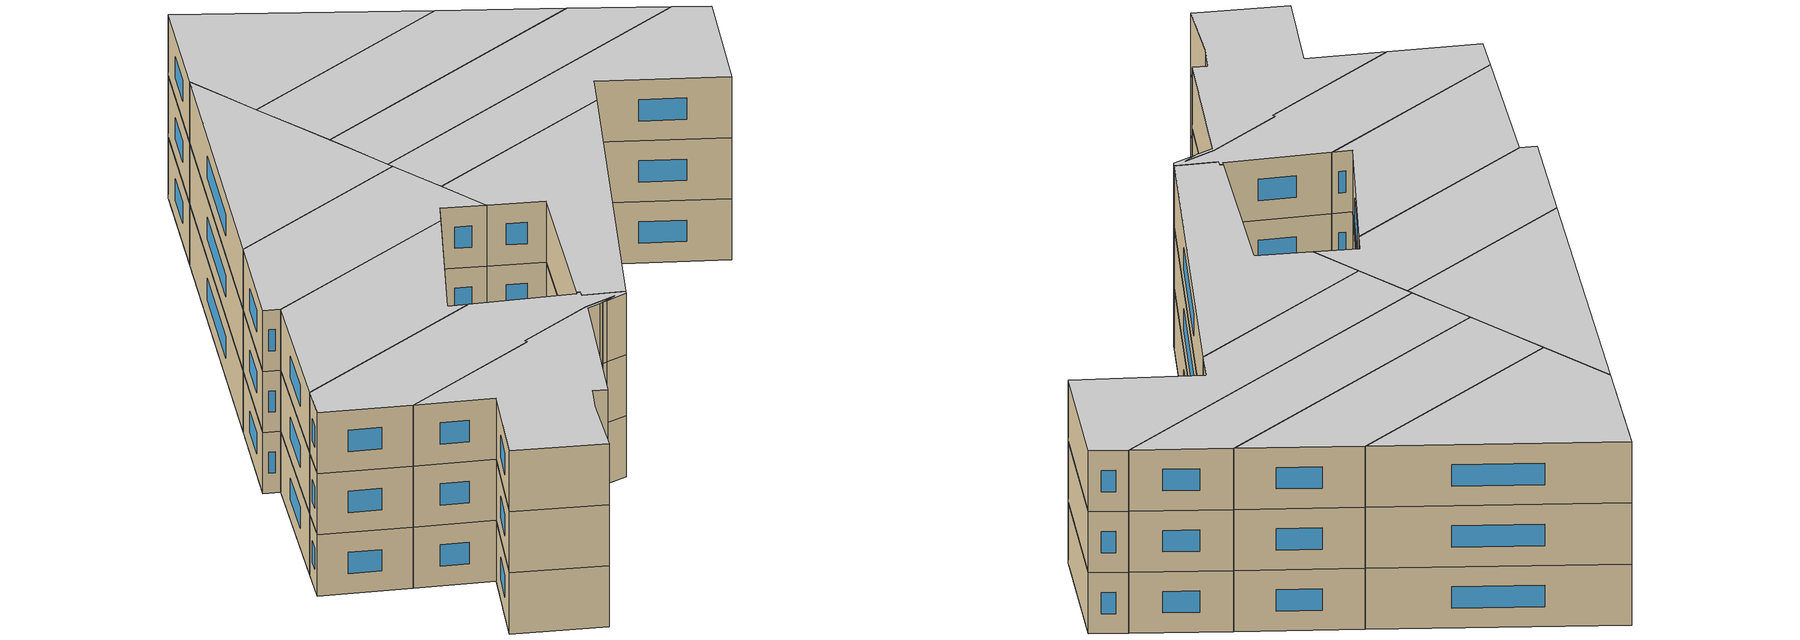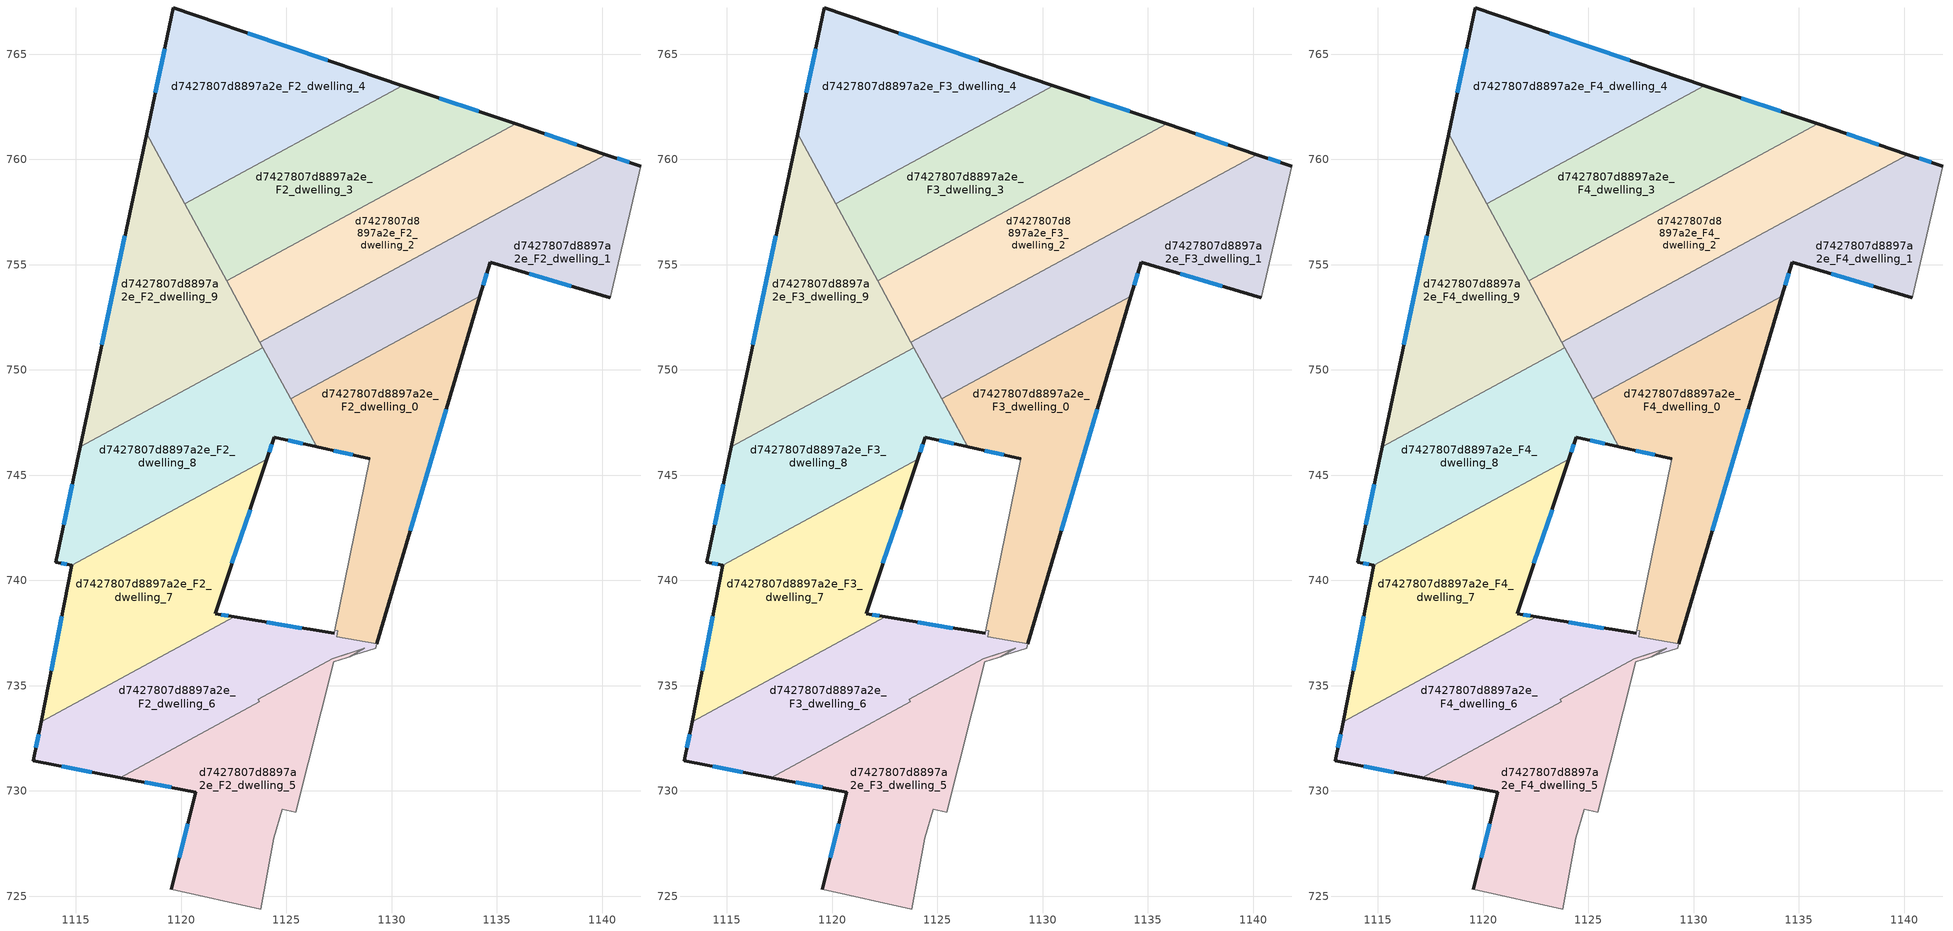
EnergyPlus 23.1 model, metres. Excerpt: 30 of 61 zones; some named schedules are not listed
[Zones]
d7427807d8897a2e_F2_dwelling_0
 floor to d7427807d8897a2e_F1_dwelling_0 (EU_floor_Construction): 1134.19,753.51 1129.3,736.99 1127.39,737.33 1127.44,737.61 1127.29,737.64 1128.96,745.77 1126.44,746.35 1125.2,748.62 z6
 wall outside (EU_wall_Construction): 1126.44,746.35 1128.96,745.77 / 1129.3,736.99 1134.19,753.51 z6:9
 wall adiabatic (EU_wall_Construction): 1128.96,745.77 1127.29,737.64 1127.44,737.61 1127.39,737.33 z6:9
 wall to d7427807d8897a2e_F2_dwelling_1 (EU_wall_Construction): 1134.19,753.51 1125.2,748.62 z6:9
 wall to d7427807d8897a2e_F2_dwelling_6 (EU_wall_Construction): 1127.39,737.33 1129.3,736.99 z6:9
 wall to d7427807d8897a2e_F2_dwelling_8 (EU_wall_Construction): 1125.2,748.62 1126.44,746.35 z6:9
 window (EU_Window_Construction): 1127.26,746.16 1128.14,745.96 / 1130.89,742.36 1132.6,748.14 z6.98:8.02
d7427807d8897a2e_F2_dwelling_1
 floor to d7427807d8897a2e_F1_dwelling_1 (EU_floor_Construction): 1141.82,759.67 1140.38,753.43 1134.67,755.12 1134.19,753.51 1125.2,748.62 1123.74,751.3 1140.17,760.23 z6
 wall outside (EU_wall_Construction): 1141.82,759.67 1140.17,760.23 / 1134.19,753.51 1134.67,755.12 1140.38,753.43 z6:9
 wall to d7427807d8897a2e_F2_dwelling_2 (EU_wall_Construction): 1140.17,760.23 1123.74,751.3 z6:9
 wall adiabatic (EU_wall_Construction): 1140.38,753.43 1141.82,759.67 z6:9
 wall to d7427807d8897a2e_F2_dwelling_9 (EU_wall_Construction): 1123.74,751.3 1123.88,751.06 z6:9
 wall to d7427807d8897a2e_F2_dwelling_8 (EU_wall_Construction): 1123.88,751.06 1125.2,748.62 z6:9
 window (EU_Window_Construction): 1141.28,759.85 1140.71,760.05 / 1136.53,754.57 1138.52,753.98 / 1134.35,754.03 1134.51,754.6 z6.98:8.02
d7427807d8897a2e_F2_dwelling_2
 floor to d7427807d8897a2e_F1_dwelling_2 (EU_floor_Construction): 1140.17,760.23 1123.74,751.3 1122.15,754.23 1135.88,761.68 z6
 wall outside (EU_wall_Construction): 1140.17,760.23 1135.88,761.68 z6:9
 wall to d7427807d8897a2e_F2_dwelling_3 (EU_wall_Construction): 1135.88,761.68 1122.15,754.23 z6:9
 wall to d7427807d8897a2e_F2_dwelling_9 (EU_wall_Construction): 1122.15,754.23 1123.74,751.31 z6:9
 window (EU_Window_Construction): 1138.78,760.7 1137.28,761.21 z6.98:8.02
d7427807d8897a2e_F2_dwelling_3
 floor to d7427807d8897a2e_F1_dwelling_3 (EU_floor_Construction): 1135.88,761.68 1122.15,754.23 1120.16,757.89 1130.5,763.51 z6
 wall outside (EU_wall_Construction): 1135.88,761.68 1130.5,763.51 z6:9
 wall to d7427807d8897a2e_F2_dwelling_4 (EU_wall_Construction): 1130.5,763.51 1120.16,757.89 z6:9
 wall to d7427807d8897a2e_F2_dwelling_9 (EU_wall_Construction): 1120.16,757.89 1122.15,754.23 z6:9
 window (EU_Window_Construction): 1134.13,762.28 1132.25,762.91 z6.98:8.02
d7427807d8897a2e_F2_dwelling_4
 floor to d7427807d8897a2e_F1_dwelling_4 (EU_floor_Construction): 1130.5,763.51 1120.16,757.89 1118.35,761.22 1119.62,767.19 z6
 wall outside (EU_wall_Construction): 1130.5,763.51 1119.62,767.19 1118.35,761.22 z6:9
 wall to d7427807d8897a2e_F2_dwelling_9 (EU_wall_Construction): 1118.35,761.22 1120.16,757.89 z6:9
 window (EU_Window_Construction): 1119.21,765.25 1118.77,763.16 / 1126.96,764.7 1123.16,765.99 z6.98:8.02
d7427807d8897a2e_F2_dwelling_5
 floor to d7427807d8897a2e_F1_dwelling_5 (EU_floor_Construction): 1128.71,736.77 1128,736.39 1127.85,736.34 1127.24,736.14 1125.45,728.98 1124.79,729.13 1124.39,727.75 1123.79,724.39 1119.52,725.32 1120.68,729.94 1117.11,730.64 1123.71,734.23 1123.65,734.37 1127.19,736.29 z6
 wall outside (EU_wall_Construction): 1117.11,730.64 1120.68,729.94 1119.52,725.32 z6:9
 wall to d7427807d8897a2e_F2_dwelling_6 (EU_wall_Construction): 1127.18,736.28 1123.65,734.37 1123.71,734.23 1117.11,730.64 z6:9
 wall adiabatic (EU_wall_Construction): 1119.52,725.32 1123.79,724.39 1124.39,727.75 1124.79,729.13 1125.45,728.98 1127.24,736.14 1127.85,736.34 1128,736.39 1128.71,736.77 1127.19,736.29 z6:9
 window (EU_Window_Construction): 1120.3,728.44 1119.9,726.83 / 1118.27,730.41 1119.52,730.17 z6.98:8.02
d7427807d8897a2e_F2_dwelling_6
 floor to d7427807d8897a2e_F1_dwelling_6 (EU_floor_Construction): 1129.3,736.98 1129.24,736.78 1128.24,736.46 1128,736.39 1128.71,736.77 1127.18,736.28 1123.65,734.37 1123.71,734.23 1117.1,730.64 1112.98,731.44 1113.34,733.29 1122.52,738.27 1127.26,737.48 1127.29,737.64 1127.44,737.61 1127.39,737.33 z6
 wall outside (EU_wall_Construction): 1113.34,733.29 1112.98,731.44 1117.1,730.64 / 1127.26,737.48 1122.52,738.27 z6:9
 wall to d7427807d8897a2e_F2_dwelling_7 (EU_wall_Construction): 1122.52,738.27 1113.34,733.29 z6:9
 wall adiabatic (EU_wall_Construction): 1127.29,737.63 1127.26,737.48 / 1127.39,737.33 1127.44,737.61 1127.29,737.64 / 1128,736.39 1128.24,736.46 1129.24,736.78 1129.3,736.98 / 1128,736.39 1128.71,736.77 / 1127.18,736.28 1128.71,736.77 z6:9
 window (EU_Window_Construction): 1114.32,731.18 1115.76,730.9 / 1113.23,732.69 1113.1,732.04 / 1125.72,737.74 1124.06,738.02 z6.98:8.02
d7427807d8897a2e_F2_dwelling_7
 floor to d7427807d8897a2e_F1_dwelling_7 (EU_floor_Construction): 1124.07,745.75 1121.61,738.42 1122.52,738.27 1113.34,733.29 1114.81,740.72 z6
 wall outside (EU_wall_Construction): 1114.81,740.72 1113.34,733.29 / 1122.52,738.27 1121.61,738.42 1124.07,745.75 z6:9
 wall to d7427807d8897a2e_F2_dwelling_8 (EU_wall_Construction): 1124.07,745.75 1114.81,740.72 z6:9
 window (EU_Window_Construction): 1114.33,738.31 1113.82,735.71 / 1122.41,740.81 1123.27,743.37 / 1122.22,738.32 1121.91,738.37 z6.98:8.02
d7427807d8897a2e_F2_dwelling_8
 floor to d7427807d8897a2e_F1_dwelling_8 (EU_floor_Construction): 1123.88,751.06 1126.44,746.35 1124.42,746.8 1124.07,745.75 1114.81,740.72 1114.04,740.87 1115.2,746.35 z6
 wall outside (EU_wall_Construction): 1124.07,745.75 1124.42,746.8 1126.44,746.35 / 1115.2,746.35 1114.04,740.87 1114.81,740.72 z6:9
 wall to d7427807d8897a2e_F2_dwelling_9 (EU_wall_Construction): 1123.88,751.06 1115.2,746.35 z6:9
 window (EU_Window_Construction): 1124.18,746.09 1124.31,746.46 / 1114.29,740.82 1114.56,740.77 / 1114.82,744.57 1114.42,742.65 / 1125.08,746.65 1125.78,746.49 z6.98:8.02
d7427807d8897a2e_F2_dwelling_9
 floor to d7427807d8897a2e_F1_dwelling_9 (EU_floor_Construction): 1118.35,761.22 1123.88,751.06 1115.2,746.35 z6
 wall outside (EU_wall_Construction): 1118.35,761.22 1115.2,746.35 z6:9
 window (EU_Window_Construction): 1117.33,756.39 1116.23,751.18 z6.98:8.02
d7427807d8897a2e_F3_dwelling_0
 floor to d7427807d8897a2e_F2_dwelling_0 (EU_floor_Construction): 1134.19,753.51 1129.3,736.99 1127.39,737.33 1127.44,737.61 1127.29,737.64 1128.96,745.77 1126.44,746.35 1125.2,748.62 z9
 wall outside (EU_wall_Construction): 1126.44,746.35 1128.96,745.77 / 1129.3,736.99 1134.19,753.51 z9:12
 wall adiabatic (EU_wall_Construction): 1128.96,745.77 1127.29,737.64 1127.44,737.61 1127.39,737.33 z9:12
 wall to d7427807d8897a2e_F3_dwelling_1 (EU_wall_Construction): 1134.19,753.51 1125.2,748.62 z9:12
 wall to d7427807d8897a2e_F3_dwelling_6 (EU_wall_Construction): 1127.39,737.33 1129.3,736.99 z9:12
 wall to d7427807d8897a2e_F3_dwelling_8 (EU_wall_Construction): 1125.2,748.62 1126.44,746.35 z9:12
 window (EU_Window_Construction): 1127.26,746.16 1128.14,745.96 / 1130.89,742.36 1132.6,748.14 z9.98:11.02
d7427807d8897a2e_F3_dwelling_1
 floor to d7427807d8897a2e_F2_dwelling_1 (EU_floor_Construction): 1141.82,759.67 1140.38,753.43 1134.67,755.12 1134.19,753.51 1125.2,748.62 1123.74,751.3 1140.17,760.23 z9
 wall outside (EU_wall_Construction): 1141.82,759.67 1140.17,760.23 / 1134.19,753.51 1134.67,755.12 1140.38,753.43 z9:12
 wall to d7427807d8897a2e_F3_dwelling_2 (EU_wall_Construction): 1140.17,760.23 1123.74,751.3 z9:12
 wall adiabatic (EU_wall_Construction): 1140.38,753.43 1141.82,759.67 z9:12
 wall to d7427807d8897a2e_F3_dwelling_9 (EU_wall_Construction): 1123.74,751.3 1123.88,751.06 z9:12
 wall to d7427807d8897a2e_F3_dwelling_8 (EU_wall_Construction): 1123.88,751.06 1125.2,748.62 z9:12
 window (EU_Window_Construction): 1141.28,759.85 1140.71,760.05 / 1136.53,754.57 1138.52,753.98 / 1134.35,754.03 1134.51,754.6 z9.98:11.02
d7427807d8897a2e_F3_dwelling_2
 floor to d7427807d8897a2e_F2_dwelling_2 (EU_floor_Construction): 1140.17,760.23 1123.74,751.3 1122.15,754.23 1135.88,761.68 z9
 wall outside (EU_wall_Construction): 1140.17,760.23 1135.88,761.68 z9:12
 wall to d7427807d8897a2e_F3_dwelling_3 (EU_wall_Construction): 1135.88,761.68 1122.15,754.23 z9:12
 wall to d7427807d8897a2e_F3_dwelling_9 (EU_wall_Construction): 1122.15,754.23 1123.74,751.31 z9:12
 window (EU_Window_Construction): 1138.78,760.7 1137.28,761.21 z9.98:11.02
d7427807d8897a2e_F3_dwelling_3
 floor to d7427807d8897a2e_F2_dwelling_3 (EU_floor_Construction): 1135.88,761.68 1122.15,754.23 1120.16,757.89 1130.5,763.51 z9
 wall outside (EU_wall_Construction): 1135.88,761.68 1130.5,763.51 z9:12
 wall to d7427807d8897a2e_F3_dwelling_4 (EU_wall_Construction): 1130.5,763.51 1120.16,757.89 z9:12
 wall to d7427807d8897a2e_F3_dwelling_9 (EU_wall_Construction): 1120.16,757.89 1122.15,754.23 z9:12
 window (EU_Window_Construction): 1134.13,762.28 1132.25,762.91 z9.98:11.02
d7427807d8897a2e_F3_dwelling_4
 floor to d7427807d8897a2e_F2_dwelling_4 (EU_floor_Construction): 1130.5,763.51 1120.16,757.89 1118.35,761.22 1119.62,767.19 z9
 wall outside (EU_wall_Construction): 1130.5,763.51 1119.62,767.19 1118.35,761.22 z9:12
 wall to d7427807d8897a2e_F3_dwelling_9 (EU_wall_Construction): 1118.35,761.22 1120.16,757.89 z9:12
 window (EU_Window_Construction): 1119.21,765.25 1118.77,763.16 / 1126.96,764.7 1123.16,765.99 z9.98:11.02
d7427807d8897a2e_F3_dwelling_5
 floor to d7427807d8897a2e_F2_dwelling_5 (EU_floor_Construction): 1128.71,736.77 1128,736.39 1127.85,736.34 1127.24,736.14 1125.45,728.98 1124.79,729.13 1124.39,727.75 1123.79,724.39 1119.52,725.32 1120.68,729.94 1117.11,730.64 1123.71,734.23 1123.65,734.37 1127.19,736.29 z9
 wall outside (EU_wall_Construction): 1117.11,730.64 1120.68,729.94 1119.52,725.32 z9:12
 wall to d7427807d8897a2e_F3_dwelling_6 (EU_wall_Construction): 1127.18,736.28 1123.65,734.37 1123.71,734.23 1117.11,730.64 z9:12
 wall adiabatic (EU_wall_Construction): 1119.52,725.32 1123.79,724.39 1124.39,727.75 1124.79,729.13 1125.45,728.98 1127.24,736.14 1127.85,736.34 1128,736.39 1128.71,736.77 1127.19,736.29 z9:12
 window (EU_Window_Construction): 1120.3,728.44 1119.9,726.83 / 1118.27,730.41 1119.52,730.17 z9.98:11.02
d7427807d8897a2e_F3_dwelling_6
 floor to d7427807d8897a2e_F2_dwelling_6 (EU_floor_Construction): 1129.3,736.98 1129.24,736.78 1128.24,736.46 1128,736.39 1128.71,736.77 1127.18,736.28 1123.65,734.37 1123.71,734.23 1117.1,730.64 1112.98,731.44 1113.34,733.29 1122.52,738.27 1127.26,737.48 1127.29,737.64 1127.44,737.61 1127.39,737.33 z9
 wall outside (EU_wall_Construction): 1113.34,733.29 1112.98,731.44 1117.1,730.64 / 1127.26,737.48 1122.52,738.27 z9:12
 wall to d7427807d8897a2e_F3_dwelling_7 (EU_wall_Construction): 1122.52,738.27 1113.34,733.29 z9:12
 wall adiabatic (EU_wall_Construction): 1127.29,737.63 1127.26,737.48 / 1127.39,737.33 1127.44,737.61 1127.29,737.64 / 1128,736.39 1128.24,736.46 1129.24,736.78 1129.3,736.98 / 1128,736.39 1128.71,736.77 / 1127.18,736.28 1128.71,736.77 z9:12
 window (EU_Window_Construction): 1114.32,731.18 1115.76,730.9 / 1113.23,732.69 1113.1,732.04 / 1125.72,737.74 1124.06,738.02 z9.98:11.02
d7427807d8897a2e_F3_dwelling_7
 floor to d7427807d8897a2e_F2_dwelling_7 (EU_floor_Construction): 1124.07,745.75 1121.61,738.42 1122.52,738.27 1113.34,733.29 1114.81,740.72 z9
 wall outside (EU_wall_Construction): 1114.81,740.72 1113.34,733.29 / 1122.52,738.27 1121.61,738.42 1124.07,745.75 z9:12
 wall to d7427807d8897a2e_F3_dwelling_8 (EU_wall_Construction): 1124.07,745.75 1114.81,740.72 z9:12
 window (EU_Window_Construction): 1114.33,738.31 1113.82,735.71 / 1122.41,740.81 1123.27,743.37 / 1122.22,738.32 1121.91,738.37 z9.98:11.02
d7427807d8897a2e_F3_dwelling_8
 floor to d7427807d8897a2e_F2_dwelling_8 (EU_floor_Construction): 1123.88,751.06 1126.44,746.35 1124.42,746.8 1124.07,745.75 1114.81,740.72 1114.04,740.87 1115.2,746.35 z9
 wall outside (EU_wall_Construction): 1124.07,745.75 1124.42,746.8 1126.44,746.35 / 1115.2,746.35 1114.04,740.87 1114.81,740.72 z9:12
 wall to d7427807d8897a2e_F3_dwelling_9 (EU_wall_Construction): 1123.88,751.06 1115.2,746.35 z9:12
 window (EU_Window_Construction): 1124.18,746.09 1124.31,746.46 / 1114.29,740.82 1114.56,740.77 / 1114.82,744.57 1114.42,742.65 / 1125.08,746.65 1125.78,746.49 z9.98:11.02
d7427807d8897a2e_F3_dwelling_9
 floor to d7427807d8897a2e_F2_dwelling_9 (EU_floor_Construction): 1118.35,761.22 1123.88,751.06 1115.2,746.35 z9
 wall outside (EU_wall_Construction): 1118.35,761.22 1115.2,746.35 z9:12
 window (EU_Window_Construction): 1117.33,756.39 1116.23,751.18 z9.98:11.02
d7427807d8897a2e_F4_dwelling_0
 floor to d7427807d8897a2e_F3_dwelling_0 (EU_floor_Construction): 1134.19,753.51 1129.3,736.99 1127.39,737.33 1127.44,737.61 1127.29,737.64 1128.96,745.77 1126.44,746.35 1125.2,748.62 z12
 wall outside (EU_wall_Construction): 1126.44,746.35 1128.96,745.77 / 1129.3,736.99 1134.19,753.51 z12:15
 wall adiabatic (EU_wall_Construction): 1128.96,745.77 1127.29,737.64 1127.44,737.61 1127.39,737.33 z12:15
 wall to d7427807d8897a2e_F4_dwelling_1 (EU_wall_Construction): 1134.19,753.51 1125.2,748.62 z12:15
 wall to d7427807d8897a2e_F4_dwelling_6 (EU_wall_Construction): 1127.39,737.33 1129.3,736.99 z12:15
 wall to d7427807d8897a2e_F4_dwelling_8 (EU_wall_Construction): 1125.2,748.62 1126.44,746.35 z12:15
 window (EU_Window_Construction): 1127.26,746.16 1128.14,745.96 / 1130.89,742.36 1132.6,748.14 z12.98:14.02
 ceiling to d7427807d8897a2e_F5_dwelling_0 (EU_floor_Construction): 1129.3,736.99 1134.19,753.51 1125.2,748.62 1126.44,746.35 1128.96,745.77 1127.29,737.64 1127.44,737.61 1127.39,737.33 z15
d7427807d8897a2e_F4_dwelling_1
 floor to d7427807d8897a2e_F3_dwelling_1 (EU_floor_Construction): 1141.82,759.67 1140.38,753.43 1134.67,755.12 1134.19,753.51 1125.2,748.62 1123.74,751.3 1140.17,760.23 z12
 wall outside (EU_wall_Construction): 1141.82,759.67 1140.17,760.23 / 1134.19,753.51 1134.67,755.12 1140.38,753.43 z12:15
 wall to d7427807d8897a2e_F4_dwelling_2 (EU_wall_Construction): 1140.17,760.23 1123.74,751.3 z12:15
 wall adiabatic (EU_wall_Construction): 1140.38,753.43 1141.82,759.67 z12:15
 wall to d7427807d8897a2e_F4_dwelling_9 (EU_wall_Construction): 1123.74,751.3 1123.88,751.06 z12:15
 wall to d7427807d8897a2e_F4_dwelling_8 (EU_wall_Construction): 1123.88,751.06 1125.2,748.62 z12:15
 window (EU_Window_Construction): 1141.28,759.85 1140.71,760.05 / 1136.53,754.57 1138.52,753.98 / 1134.35,754.03 1134.51,754.6 z12.98:14.02
 ceiling to d7427807d8897a2e_F5_dwelling_1 (EU_floor_Construction): 1140.38,753.43 1141.82,759.67 1140.17,760.23 1123.74,751.3 1125.2,748.62 1134.19,753.51 1134.67,755.12 z15
d7427807d8897a2e_F4_dwelling_2
 floor to d7427807d8897a2e_F3_dwelling_2 (EU_floor_Construction): 1140.17,760.23 1123.74,751.3 1122.15,754.23 1135.88,761.68 z12
 wall outside (EU_wall_Construction): 1140.17,760.23 1135.88,761.68 z12:15
 wall to d7427807d8897a2e_F4_dwelling_3 (EU_wall_Construction): 1135.88,761.68 1122.15,754.23 z12:15
 wall to d7427807d8897a2e_F4_dwelling_9 (EU_wall_Construction): 1122.15,754.23 1123.74,751.31 z12:15
 window (EU_Window_Construction): 1138.78,760.7 1137.28,761.21 z12.98:14.02
 ceiling to d7427807d8897a2e_F5_dwelling_2 (EU_floor_Construction): 1140.17,760.23 1135.88,761.68 1122.15,754.23 1123.74,751.3 z15
d7427807d8897a2e_F4_dwelling_3
 floor to d7427807d8897a2e_F3_dwelling_3 (EU_floor_Construction): 1135.88,761.68 1122.15,754.23 1120.16,757.89 1130.5,763.51 z12
 wall outside (EU_wall_Construction): 1135.88,761.68 1130.5,763.51 z12:15
 wall to d7427807d8897a2e_F4_dwelling_4 (EU_wall_Construction): 1130.5,763.51 1120.16,757.89 z12:15
 wall to d7427807d8897a2e_F4_dwelling_9 (EU_wall_Construction): 1120.16,757.89 1122.15,754.23 z12:15
 window (EU_Window_Construction): 1134.13,762.28 1132.25,762.91 z12.98:14.02
 ceiling to d7427807d8897a2e_F5_dwelling_3 (EU_floor_Construction): 1135.88,761.68 1130.5,763.51 1120.16,757.89 1122.15,754.23 z15
d7427807d8897a2e_F4_dwelling_4
 floor to d7427807d8897a2e_F3_dwelling_4 (EU_floor_Construction): 1130.5,763.51 1120.16,757.89 1118.35,761.22 1119.62,767.19 z12
 wall outside (EU_wall_Construction): 1130.5,763.51 1119.62,767.19 1118.35,761.22 z12:15
 wall to d7427807d8897a2e_F4_dwelling_9 (EU_wall_Construction): 1118.35,761.22 1120.16,757.89 z12:15
 window (EU_Window_Construction): 1119.21,765.25 1118.77,763.16 / 1126.96,764.7 1123.16,765.99 z12.98:14.02
 ceiling to d7427807d8897a2e_F5_dwelling_4 (EU_floor_Construction): 1130.5,763.51 1119.62,767.19 1118.35,761.22 1120.16,757.89 z15
d7427807d8897a2e_F4_dwelling_5
 floor to d7427807d8897a2e_F3_dwelling_5 (EU_floor_Construction): 1128.71,736.77 1128,736.39 1127.85,736.34 1127.24,736.14 1125.45,728.98 1124.79,729.13 1124.39,727.75 1123.79,724.39 1119.52,725.32 1120.68,729.94 1117.11,730.64 1123.71,734.23 1123.65,734.37 1127.19,736.29 z12
 wall outside (EU_wall_Construction): 1117.11,730.64 1120.68,729.94 1119.52,725.32 z12:15
 wall to d7427807d8897a2e_F4_dwelling_6 (EU_wall_Construction): 1127.18,736.28 1123.65,734.37 1123.71,734.23 1117.11,730.64 z12:15
 wall adiabatic (EU_wall_Construction): 1119.52,725.32 1123.79,724.39 1124.39,727.75 1124.79,729.13 1125.45,728.98 1127.24,736.14 1127.85,736.34 1128,736.39 1128.71,736.77 1127.19,736.29 z12:15
 window (EU_Window_Construction): 1120.3,728.44 1119.9,726.83 / 1118.27,730.41 1119.52,730.17 z12.98:14.02
 ceiling to d7427807d8897a2e_F5_dwelling_5 (EU_floor_Construction): 1123.79,724.39 1124.39,727.75 1124.79,729.13 1125.45,728.98 1127.24,736.14 1127.85,736.34 1128,736.39 1128.71,736.77 1127.19,736.29 1123.65,734.37 1123.71,734.23 1117.11,730.64 1120.68,729.94 1119.52,725.32 z15
d7427807d8897a2e_F4_dwelling_6
 floor to d7427807d8897a2e_F3_dwelling_6 (EU_floor_Construction): 1129.3,736.98 1129.24,736.78 1128.24,736.46 1128,736.39 1128.71,736.77 1127.18,736.28 1123.65,734.37 1123.71,734.23 1117.1,730.64 1112.98,731.44 1113.34,733.29 1122.52,738.27 1127.26,737.48 1127.29,737.64 1127.44,737.61 1127.39,737.33 z12
 wall outside (EU_wall_Construction): 1113.34,733.29 1112.98,731.44 1117.1,730.64 / 1127.26,737.48 1122.52,738.27 z12:15
 wall to d7427807d8897a2e_F4_dwelling_7 (EU_wall_Construction): 1122.52,738.27 1113.34,733.29 z12:15
 wall adiabatic (EU_wall_Construction): 1127.29,737.63 1127.26,737.48 / 1127.39,737.33 1127.44,737.61 1127.29,737.64 / 1128,736.39 1128.24,736.46 1129.24,736.78 1129.3,736.98 / 1128,736.39 1128.71,736.77 / 1127.18,736.28 1128.71,736.77 z12:15
 window (EU_Window_Construction): 1114.32,731.18 1115.76,730.9 / 1113.23,732.69 1113.1,732.04 / 1125.72,737.74 1124.06,738.02 z12.98:14.02
 ceiling to d7427807d8897a2e_F5_dwelling_6 (EU_floor_Construction): 1128,736.39 1128.24,736.46 1129.24,736.78 1129.3,736.99 1127.39,737.33 1127.44,737.61 1127.29,737.63 1127.26,737.48 1122.52,738.27 1113.34,733.29 1112.98,731.44 1117.11,730.64 1123.71,734.23 1123.65,734.37 1127.18,736.28 1128.71,736.77 z15
d7427807d8897a2e_F4_dwelling_7
 floor to d7427807d8897a2e_F3_dwelling_7 (EU_floor_Construction): 1124.07,745.75 1121.61,738.42 1122.52,738.27 1113.34,733.29 1114.81,740.72 z12
 wall outside (EU_wall_Construction): 1114.81,740.72 1113.34,733.29 / 1122.52,738.27 1121.61,738.42 1124.07,745.75 z12:15
 wall to d7427807d8897a2e_F4_dwelling_8 (EU_wall_Construction): 1124.07,745.75 1114.81,740.72 z12:15
 window (EU_Window_Construction): 1114.33,738.31 1113.82,735.71 / 1122.41,740.81 1123.27,743.37 / 1122.22,738.32 1121.91,738.37 z12.98:14.02
 ceiling to d7427807d8897a2e_F5_dwelling_7 (EU_floor_Construction): 1122.52,738.27 1121.61,738.42 1124.07,745.75 1114.81,740.72 1113.34,733.29 z15
d7427807d8897a2e_F4_dwelling_8
 floor to d7427807d8897a2e_F3_dwelling_8 (EU_floor_Construction): 1123.88,751.06 1126.44,746.35 1124.42,746.8 1124.07,745.75 1114.81,740.72 1114.04,740.87 1115.2,746.35 z12
 wall outside (EU_wall_Construction): 1124.07,745.75 1124.42,746.8 1126.44,746.35 / 1115.2,746.35 1114.04,740.87 1114.81,740.72 z12:15
 wall to d7427807d8897a2e_F4_dwelling_9 (EU_wall_Construction): 1123.88,751.06 1115.2,746.35 z12:15
 window (EU_Window_Construction): 1124.18,746.09 1124.31,746.46 / 1114.29,740.82 1114.56,740.77 / 1114.82,744.57 1114.42,742.65 / 1125.08,746.65 1125.78,746.49 z12.98:14.02
 ceiling to d7427807d8897a2e_F5_dwelling_8 (EU_floor_Construction): 1124.07,745.75 1124.42,746.8 1126.44,746.35 1123.88,751.06 1115.2,746.35 1114.04,740.87 1114.81,740.72 z15
d7427807d8897a2e_F4_dwelling_9
 floor to d7427807d8897a2e_F3_dwelling_9 (EU_floor_Construction): 1118.35,761.22 1123.88,751.06 1115.2,746.35 z12
 wall outside (EU_wall_Construction): 1118.35,761.22 1115.2,746.35 z12:15
 window (EU_Window_Construction): 1117.33,756.39 1116.23,751.18 z12.98:14.02
 ceiling to d7427807d8897a2e_F5_dwelling_9 (EU_floor_Construction): 1123.88,751.06 1118.35,761.22 1115.2,746.35 z15
[Building]
EU S2 Campaign: North Axis=0; Terrain=City; Solar Distribution=FullExterior
[Site:Location]
Bologna: Latitude=44.5; Longitude=11.25; Time Zone=1; Elevation=37
[SizingPeriod:WeatherFileDays]
AnnualSizingPeriod: Begin Month=1; Begin Day of Month=1; End Month=12; End Day of Month=31; Day of Week for Start Day=Monday; Use Weather File Daylight Saving Period=No; Use Weather File Rain and Snow Indicators=No
[MATERIAL]
EU_InternalMass_Material: Roughness=MediumRough; Thickness=0.1; Conductivity=1; Density=1800; Specific Heat=900; Thermal Absorptance=0.9; Solar Absorptance=0.7; Visible Absorptance=0.7
[MATERIAL:NOMASS] Roughness=MediumRough; Thermal Absorptance=0.9; Solar Absorptance=0.7; Visible Absorptance=0.7
Name | Thermal Resistance
EU_wall_NoMass | 0.905828
EU_floor_NoMass | 0.67114
[WINDOWMATERIAL:SIMPLEGLAZINGSYSTEM]
EU_Window_SimpleGlazing: UFactor=4.52486; Solar Heat Gain Coefficient=0.85; Visible Transmittance=0.85
[CONSTRUCTION]
EU_wall_Construction: EU_wall_NoMass
EU_floor_Construction: EU_floor_NoMass
EU_Window_Construction: EU_Window_SimpleGlazing
EU_InternalMass_Construction: EU_InternalMass_Material
[ZONE] Type=1; Multiplier=1; Ceiling Height=autocalculate; Floor Area=autocalculate; Part of Total Floor Area=Yes
Name | Volume
d7427807d8897a2e_F2_dwelling_0; d7427807d8897a2e_F3_dwelling_0; d7427807d8897a2e_F4_dwelling_0 | 173.421
d7427807d8897a2e_F2_dwelling_1; d7427807d8897a2e_F3_dwelling_1; d7427807d8897a2e_F4_dwelling_1 | 197.096
d7427807d8897a2e_F2_dwelling_2; d7427807d8897a2e_F3_dwelling_2; d7427807d8897a2e_F4_dwelling_2 | 171.275
d7427807d8897a2e_F2_dwelling_3; d7427807d8897a2e_F3_dwelling_3; d7427807d8897a2e_F4_dwelling_3 | 171.231
d7427807d8897a2e_F2_dwelling_4; d7427807d8897a2e_F3_dwelling_4; d7427807d8897a2e_F4_dwelling_4 | 171.278
d7427807d8897a2e_F2_dwelling_5; d7427807d8897a2e_F3_dwelling_5; d7427807d8897a2e_F4_dwelling_5 | 157.001
d7427807d8897a2e_F2_dwelling_6; d7427807d8897a2e_F3_dwelling_6; d7427807d8897a2e_F4_dwelling_6 | 159.386
d7427807d8897a2e_F2_dwelling_7; d7427807d8897a2e_F3_dwelling_7; d7427807d8897a2e_F4_dwelling_7 | 172.941
d7427807d8897a2e_F2_dwelling_8; d7427807d8897a2e_F3_dwelling_8; d7427807d8897a2e_F4_dwelling_8 | 167.741
d7427807d8897a2e_F2_dwelling_9; d7427807d8897a2e_F3_dwelling_9; d7427807d8897a2e_F4_dwelling_9 | 171.27
[INTERNALMASS] Construction=EU_InternalMass_Construction
Name | Zone or ZoneList | Surface Area
d7427807d8897a2e_F2_dwelling_0_EU_InternalMass | d7427807d8897a2e_F2_dwelling_0 | 57.8123
d7427807d8897a2e_F2_dwelling_1_EU_InternalMass | d7427807d8897a2e_F2_dwelling_1 | 65.6991
d7427807d8897a2e_F2_dwelling_2_EU_InternalMass | d7427807d8897a2e_F2_dwelling_2 | 57.0917
d7427807d8897a2e_F2_dwelling_3_EU_InternalMass | d7427807d8897a2e_F2_dwelling_3 | 57.0769
d7427807d8897a2e_F2_dwelling_4_EU_InternalMass | d7427807d8897a2e_F2_dwelling_4 | 57.0927
d7427807d8897a2e_F2_dwelling_5_EU_InternalMass | d7427807d8897a2e_F2_dwelling_5 | 52.3339
d7427807d8897a2e_F2_dwelling_6_EU_InternalMass | d7427807d8897a2e_F2_dwelling_6 | 53.1274
d7427807d8897a2e_F2_dwelling_7_EU_InternalMass | d7427807d8897a2e_F2_dwelling_7 | 57.6473
d7427807d8897a2e_F2_dwelling_8_EU_InternalMass | d7427807d8897a2e_F2_dwelling_8 | 55.9151
d7427807d8897a2e_F2_dwelling_9_EU_InternalMass | d7427807d8897a2e_F2_dwelling_9 | 57.0903
d7427807d8897a2e_F3_dwelling_0_EU_InternalMass | d7427807d8897a2e_F3_dwelling_0 | 57.8123
d7427807d8897a2e_F3_dwelling_1_EU_InternalMass | d7427807d8897a2e_F3_dwelling_1 | 65.6991
d7427807d8897a2e_F3_dwelling_2_EU_InternalMass | d7427807d8897a2e_F3_dwelling_2 | 57.0917
d7427807d8897a2e_F3_dwelling_3_EU_InternalMass | d7427807d8897a2e_F3_dwelling_3 | 57.0769
d7427807d8897a2e_F3_dwelling_4_EU_InternalMass | d7427807d8897a2e_F3_dwelling_4 | 57.0927
d7427807d8897a2e_F3_dwelling_5_EU_InternalMass | d7427807d8897a2e_F3_dwelling_5 | 52.3339
d7427807d8897a2e_F3_dwelling_6_EU_InternalMass | d7427807d8897a2e_F3_dwelling_6 | 53.1274
d7427807d8897a2e_F3_dwelling_7_EU_InternalMass | d7427807d8897a2e_F3_dwelling_7 | 57.6473
d7427807d8897a2e_F3_dwelling_8_EU_InternalMass | d7427807d8897a2e_F3_dwelling_8 | 55.9151
d7427807d8897a2e_F3_dwelling_9_EU_InternalMass | d7427807d8897a2e_F3_dwelling_9 | 57.0903
d7427807d8897a2e_F4_dwelling_0_EU_InternalMass | d7427807d8897a2e_F4_dwelling_0 | 57.8123
d7427807d8897a2e_F4_dwelling_1_EU_InternalMass | d7427807d8897a2e_F4_dwelling_1 | 65.6991
d7427807d8897a2e_F4_dwelling_2_EU_InternalMass | d7427807d8897a2e_F4_dwelling_2 | 57.0917
d7427807d8897a2e_F4_dwelling_3_EU_InternalMass | d7427807d8897a2e_F4_dwelling_3 | 57.0769
d7427807d8897a2e_F4_dwelling_4_EU_InternalMass | d7427807d8897a2e_F4_dwelling_4 | 57.0927
d7427807d8897a2e_F4_dwelling_5_EU_InternalMass | d7427807d8897a2e_F4_dwelling_5 | 52.3339
d7427807d8897a2e_F4_dwelling_6_EU_InternalMass | d7427807d8897a2e_F4_dwelling_6 | 53.1274
d7427807d8897a2e_F4_dwelling_7_EU_InternalMass | d7427807d8897a2e_F4_dwelling_7 | 57.6473
d7427807d8897a2e_F4_dwelling_8_EU_InternalMass | d7427807d8897a2e_F4_dwelling_8 | 55.9151
d7427807d8897a2e_F4_dwelling_9_EU_InternalMass | d7427807d8897a2e_F4_dwelling_9 | 57.0903
[OTHEREQUIPMENT] Fuel Type=Electricity; Design Level Calculation Method=Watts/Area; Power per Zone Floor Area=1; Fraction Latent=0; Fraction Radiant=0; Fraction Lost=0; Carbon Dioxide Generation Rate=0; EndUse Subcategory=EU_Step8_InternalGains
Name | Zone or ZoneList or Space or SpaceList | Schedule
EU_Step8_InternalGain_d7427807d8897a2e_F2_dwelling_0_f000 | d7427807d8897a2e_F2_dwelling_0 | EU_Step8_GainSchedule_d7427807d8897a2e_F2_dwelling_0_f000
EU_Step8_InternalGain_d7427807d8897a2e_F2_dwelling_1_f000 | d7427807d8897a2e_F2_dwelling_1 | EU_Step8_GainSchedule_d7427807d8897a2e_F2_dwelling_1_f000
EU_Step8_InternalGain_d7427807d8897a2e_F2_dwelling_2_f000 | d7427807d8897a2e_F2_dwelling_2 | EU_Step8_GainSchedule_d7427807d8897a2e_F2_dwelling_2_f000
EU_Step8_InternalGain_d7427807d8897a2e_F2_dwelling_3_f000 | d7427807d8897a2e_F2_dwelling_3 | EU_Step8_GainSchedule_d7427807d8897a2e_F2_dwelling_3_f000
EU_Step8_InternalGain_d7427807d8897a2e_F2_dwelling_4_f000 | d7427807d8897a2e_F2_dwelling_4 | EU_Step8_GainSchedule_d7427807d8897a2e_F2_dwelling_4_f000
EU_Step8_InternalGain_d7427807d8897a2e_F2_dwelling_5_f000 | d7427807d8897a2e_F2_dwelling_5 | EU_Step8_GainSchedule_d7427807d8897a2e_F2_dwelling_5_f000
EU_Step8_InternalGain_d7427807d8897a2e_F2_dwelling_6_f000 | d7427807d8897a2e_F2_dwelling_6 | EU_Step8_GainSchedule_d7427807d8897a2e_F2_dwelling_6_f000
EU_Step8_InternalGain_d7427807d8897a2e_F2_dwelling_7_f000 | d7427807d8897a2e_F2_dwelling_7 | EU_Step8_GainSchedule_d7427807d8897a2e_F2_dwelling_7_f000
EU_Step8_InternalGain_d7427807d8897a2e_F2_dwelling_8_f000 | d7427807d8897a2e_F2_dwelling_8 | EU_Step8_GainSchedule_d7427807d8897a2e_F2_dwelling_8_f000
EU_Step8_InternalGain_d7427807d8897a2e_F2_dwelling_9_f000 | d7427807d8897a2e_F2_dwelling_9 | EU_Step8_GainSchedule_d7427807d8897a2e_F2_dwelling_9_f000
EU_Step8_InternalGain_d7427807d8897a2e_F3_dwelling_0_f000 | d7427807d8897a2e_F3_dwelling_0 | EU_Step8_GainSchedule_d7427807d8897a2e_F3_dwelling_0_f000
EU_Step8_InternalGain_d7427807d8897a2e_F3_dwelling_1_f000 | d7427807d8897a2e_F3_dwelling_1 | EU_Step8_GainSchedule_d7427807d8897a2e_F3_dwelling_1_f000
EU_Step8_InternalGain_d7427807d8897a2e_F3_dwelling_2_f000 | d7427807d8897a2e_F3_dwelling_2 | EU_Step8_GainSchedule_d7427807d8897a2e_F3_dwelling_2_f000
EU_Step8_InternalGain_d7427807d8897a2e_F3_dwelling_3_f000 | d7427807d8897a2e_F3_dwelling_3 | EU_Step8_GainSchedule_d7427807d8897a2e_F3_dwelling_3_f000
EU_Step8_InternalGain_d7427807d8897a2e_F3_dwelling_4_f000 | d7427807d8897a2e_F3_dwelling_4 | EU_Step8_GainSchedule_d7427807d8897a2e_F3_dwelling_4_f000
EU_Step8_InternalGain_d7427807d8897a2e_F3_dwelling_5_f000 | d7427807d8897a2e_F3_dwelling_5 | EU_Step8_GainSchedule_d7427807d8897a2e_F3_dwelling_5_f000
EU_Step8_InternalGain_d7427807d8897a2e_F3_dwelling_6_f000 | d7427807d8897a2e_F3_dwelling_6 | EU_Step8_GainSchedule_d7427807d8897a2e_F3_dwelling_6_f000
EU_Step8_InternalGain_d7427807d8897a2e_F3_dwelling_7_f000 | d7427807d8897a2e_F3_dwelling_7 | EU_Step8_GainSchedule_d7427807d8897a2e_F3_dwelling_7_f000
EU_Step8_InternalGain_d7427807d8897a2e_F3_dwelling_8_f000 | d7427807d8897a2e_F3_dwelling_8 | EU_Step8_GainSchedule_d7427807d8897a2e_F3_dwelling_8_f000
EU_Step8_InternalGain_d7427807d8897a2e_F3_dwelling_9_f000 | d7427807d8897a2e_F3_dwelling_9 | EU_Step8_GainSchedule_d7427807d8897a2e_F3_dwelling_9_f000
EU_Step8_InternalGain_d7427807d8897a2e_F4_dwelling_0_f000 | d7427807d8897a2e_F4_dwelling_0 | EU_Step8_GainSchedule_d7427807d8897a2e_F4_dwelling_0_f000
EU_Step8_InternalGain_d7427807d8897a2e_F4_dwelling_1_f000 | d7427807d8897a2e_F4_dwelling_1 | EU_Step8_GainSchedule_d7427807d8897a2e_F4_dwelling_1_f000
EU_Step8_InternalGain_d7427807d8897a2e_F4_dwelling_2_f000 | d7427807d8897a2e_F4_dwelling_2 | EU_Step8_GainSchedule_d7427807d8897a2e_F4_dwelling_2_f000
EU_Step8_InternalGain_d7427807d8897a2e_F4_dwelling_3_f000 | d7427807d8897a2e_F4_dwelling_3 | EU_Step8_GainSchedule_d7427807d8897a2e_F4_dwelling_3_f000
EU_Step8_InternalGain_d7427807d8897a2e_F4_dwelling_4_f000 | d7427807d8897a2e_F4_dwelling_4 | EU_Step8_GainSchedule_d7427807d8897a2e_F4_dwelling_4_f000
EU_Step8_InternalGain_d7427807d8897a2e_F4_dwelling_5_f000 | d7427807d8897a2e_F4_dwelling_5 | EU_Step8_GainSchedule_d7427807d8897a2e_F4_dwelling_5_f000
EU_Step8_InternalGain_d7427807d8897a2e_F4_dwelling_6_f000 | d7427807d8897a2e_F4_dwelling_6 | EU_Step8_GainSchedule_d7427807d8897a2e_F4_dwelling_6_f000
EU_Step8_InternalGain_d7427807d8897a2e_F4_dwelling_7_f000 | d7427807d8897a2e_F4_dwelling_7 | EU_Step8_GainSchedule_d7427807d8897a2e_F4_dwelling_7_f000
EU_Step8_InternalGain_d7427807d8897a2e_F4_dwelling_8_f000 | d7427807d8897a2e_F4_dwelling_8 | EU_Step8_GainSchedule_d7427807d8897a2e_F4_dwelling_8_f000
EU_Step8_InternalGain_d7427807d8897a2e_F4_dwelling_9_f000 | d7427807d8897a2e_F4_dwelling_9 | EU_Step8_GainSchedule_d7427807d8897a2e_F4_dwelling_9_f000
[ZONEVENTILATION:DESIGNFLOWRATE] Schedule=EU_AlwaysOn; Design Flow Rate Calculation Method=AirChanges/Hour; Air Changes per Hour=0.73129; Ventilation Type=Natural; Fan Pressure Rise=0; Fan Total Efficiency=1; Constant Term Coefficient=1; Temperature Term Coefficient=0; Velocity Term Coefficient=0; Velocity Squared Term Coefficient=0; Minimum Indoor Temperature=-100; Maximum Indoor Temperature=100; Delta Temperature=-100; Minimum Outdoor Temperature=-100; Maximum Outdoor Temperature=100; Maximum Wind Speed=40
Name | Zone or ZoneList or Space or SpaceList
EU_ConstantAir_d7427807d8897a2e_F2_dwelling_0 | d7427807d8897a2e_F2_dwelling_0
EU_ConstantAir_d7427807d8897a2e_F2_dwelling_1 | d7427807d8897a2e_F2_dwelling_1
EU_ConstantAir_d7427807d8897a2e_F2_dwelling_2 | d7427807d8897a2e_F2_dwelling_2
EU_ConstantAir_d7427807d8897a2e_F2_dwelling_3 | d7427807d8897a2e_F2_dwelling_3
EU_ConstantAir_d7427807d8897a2e_F2_dwelling_4 | d7427807d8897a2e_F2_dwelling_4
EU_ConstantAir_d7427807d8897a2e_F2_dwelling_5 | d7427807d8897a2e_F2_dwelling_5
EU_ConstantAir_d7427807d8897a2e_F2_dwelling_6 | d7427807d8897a2e_F2_dwelling_6
EU_ConstantAir_d7427807d8897a2e_F2_dwelling_7 | d7427807d8897a2e_F2_dwelling_7
EU_ConstantAir_d7427807d8897a2e_F2_dwelling_8 | d7427807d8897a2e_F2_dwelling_8
EU_ConstantAir_d7427807d8897a2e_F2_dwelling_9 | d7427807d8897a2e_F2_dwelling_9
EU_ConstantAir_d7427807d8897a2e_F3_dwelling_0 | d7427807d8897a2e_F3_dwelling_0
EU_ConstantAir_d7427807d8897a2e_F3_dwelling_1 | d7427807d8897a2e_F3_dwelling_1
EU_ConstantAir_d7427807d8897a2e_F3_dwelling_2 | d7427807d8897a2e_F3_dwelling_2
EU_ConstantAir_d7427807d8897a2e_F3_dwelling_3 | d7427807d8897a2e_F3_dwelling_3
EU_ConstantAir_d7427807d8897a2e_F3_dwelling_4 | d7427807d8897a2e_F3_dwelling_4
EU_ConstantAir_d7427807d8897a2e_F3_dwelling_5 | d7427807d8897a2e_F3_dwelling_5
EU_ConstantAir_d7427807d8897a2e_F3_dwelling_6 | d7427807d8897a2e_F3_dwelling_6
EU_ConstantAir_d7427807d8897a2e_F3_dwelling_7 | d7427807d8897a2e_F3_dwelling_7
EU_ConstantAir_d7427807d8897a2e_F3_dwelling_8 | d7427807d8897a2e_F3_dwelling_8
EU_ConstantAir_d7427807d8897a2e_F3_dwelling_9 | d7427807d8897a2e_F3_dwelling_9
EU_ConstantAir_d7427807d8897a2e_F4_dwelling_0 | d7427807d8897a2e_F4_dwelling_0
EU_ConstantAir_d7427807d8897a2e_F4_dwelling_1 | d7427807d8897a2e_F4_dwelling_1
EU_ConstantAir_d7427807d8897a2e_F4_dwelling_2 | d7427807d8897a2e_F4_dwelling_2
EU_ConstantAir_d7427807d8897a2e_F4_dwelling_3 | d7427807d8897a2e_F4_dwelling_3
EU_ConstantAir_d7427807d8897a2e_F4_dwelling_4 | d7427807d8897a2e_F4_dwelling_4
EU_ConstantAir_d7427807d8897a2e_F4_dwelling_5 | d7427807d8897a2e_F4_dwelling_5
EU_ConstantAir_d7427807d8897a2e_F4_dwelling_6 | d7427807d8897a2e_F4_dwelling_6
EU_ConstantAir_d7427807d8897a2e_F4_dwelling_7 | d7427807d8897a2e_F4_dwelling_7
EU_ConstantAir_d7427807d8897a2e_F4_dwelling_8 | d7427807d8897a2e_F4_dwelling_8
EU_ConstantAir_d7427807d8897a2e_F4_dwelling_9 | d7427807d8897a2e_F4_dwelling_9
[HVACTEMPLATE:ZONE:IDEALLOADSAIRSYSTEM] System Availability Schedule=EU_AlwaysOn; Maximum Heating Supply Air Temperature=50; Minimum Cooling Supply Air Temperature=13; Maximum Heating Supply Air Humidity Ratio=0.0156; Minimum Cooling Supply Air Humidity Ratio=0.0077; Heating Limit=NoLimit; Cooling Limit=NoLimit; Heating Availability Schedule=EU_AlwaysOn; Cooling Availability Schedule=EU_CoolingOff; Dehumidification Control Type=ConstantSensibleHeatRatio; Cooling Sensible Heat Ratio=0.7; Dehumidification Setpoint=60; Humidification Control Type=None; Humidification Setpoint=30; Outdoor Air Method=None; Outdoor Air Flow Rate per Person=0.00944; Outdoor Air Flow Rate per Zone Floor Area=0; Outdoor Air Flow Rate per Zone=0; Demand Controlled Ventilation Type=None; Outdoor Air Economizer Type=NoEconomizer; Heat Recovery Type=None; Sensible Heat Recovery Effectiveness=0.7; Latent Heat Recovery Effectiveness=0.65
Name | Template Thermostat
d7427807d8897a2e_F2_dwelling_0 | EU_HeatOnly_d7427807d8897a2e_F2_dwelling_0
d7427807d8897a2e_F2_dwelling_1 | EU_HeatOnly_d7427807d8897a2e_F2_dwelling_1
d7427807d8897a2e_F2_dwelling_2 | EU_HeatOnly_d7427807d8897a2e_F2_dwelling_2
d7427807d8897a2e_F2_dwelling_3 | EU_HeatOnly_d7427807d8897a2e_F2_dwelling_3
d7427807d8897a2e_F2_dwelling_4 | EU_HeatOnly_d7427807d8897a2e_F2_dwelling_4
d7427807d8897a2e_F2_dwelling_5 | EU_HeatOnly_d7427807d8897a2e_F2_dwelling_5
d7427807d8897a2e_F2_dwelling_6 | EU_HeatOnly_d7427807d8897a2e_F2_dwelling_6
d7427807d8897a2e_F2_dwelling_7 | EU_HeatOnly_d7427807d8897a2e_F2_dwelling_7
d7427807d8897a2e_F2_dwelling_8 | EU_HeatOnly_d7427807d8897a2e_F2_dwelling_8
d7427807d8897a2e_F2_dwelling_9 | EU_HeatOnly_d7427807d8897a2e_F2_dwelling_9
d7427807d8897a2e_F3_dwelling_0 | EU_HeatOnly_d7427807d8897a2e_F3_dwelling_0
d7427807d8897a2e_F3_dwelling_1 | EU_HeatOnly_d7427807d8897a2e_F3_dwelling_1
d7427807d8897a2e_F3_dwelling_2 | EU_HeatOnly_d7427807d8897a2e_F3_dwelling_2
d7427807d8897a2e_F3_dwelling_3 | EU_HeatOnly_d7427807d8897a2e_F3_dwelling_3
d7427807d8897a2e_F3_dwelling_4 | EU_HeatOnly_d7427807d8897a2e_F3_dwelling_4
d7427807d8897a2e_F3_dwelling_5 | EU_HeatOnly_d7427807d8897a2e_F3_dwelling_5
d7427807d8897a2e_F3_dwelling_6 | EU_HeatOnly_d7427807d8897a2e_F3_dwelling_6
d7427807d8897a2e_F3_dwelling_7 | EU_HeatOnly_d7427807d8897a2e_F3_dwelling_7
d7427807d8897a2e_F3_dwelling_8 | EU_HeatOnly_d7427807d8897a2e_F3_dwelling_8
d7427807d8897a2e_F3_dwelling_9 | EU_HeatOnly_d7427807d8897a2e_F3_dwelling_9
d7427807d8897a2e_F4_dwelling_0 | EU_HeatOnly_d7427807d8897a2e_F4_dwelling_0
d7427807d8897a2e_F4_dwelling_1 | EU_HeatOnly_d7427807d8897a2e_F4_dwelling_1
d7427807d8897a2e_F4_dwelling_2 | EU_HeatOnly_d7427807d8897a2e_F4_dwelling_2
d7427807d8897a2e_F4_dwelling_3 | EU_HeatOnly_d7427807d8897a2e_F4_dwelling_3
d7427807d8897a2e_F4_dwelling_4 | EU_HeatOnly_d7427807d8897a2e_F4_dwelling_4
d7427807d8897a2e_F4_dwelling_5 | EU_HeatOnly_d7427807d8897a2e_F4_dwelling_5
d7427807d8897a2e_F4_dwelling_6 | EU_HeatOnly_d7427807d8897a2e_F4_dwelling_6
d7427807d8897a2e_F4_dwelling_7 | EU_HeatOnly_d7427807d8897a2e_F4_dwelling_7
d7427807d8897a2e_F4_dwelling_8 | EU_HeatOnly_d7427807d8897a2e_F4_dwelling_8
d7427807d8897a2e_F4_dwelling_9 | EU_HeatOnly_d7427807d8897a2e_F4_dwelling_9
[SIZING:ZONE] Zone Cooling Design Supply Air Temperature Input Method=SupplyAirTemperature; Zone Cooling Design Supply Air Temperature=13; Zone Heating Design Supply Air Temperature Input Method=SupplyAirTemperature; Zone Heating Design Supply Air Temperature=50; Zone Cooling Design Supply Air Humidity Ratio=0.008; Zone Heating Design Supply Air Humidity Ratio=0.008; Cooling Design Air Flow Method=DesignDay; Cooling Design Air Flow Rate=0; Cooling Minimum Air Flow per Zone Floor Area=0.000762; Cooling Minimum Air Flow=0; Cooling Minimum Air Flow Fraction=0.2; Heating Design Air Flow Method=DesignDay; Heating Design Air Flow Rate=0; Heating Maximum Air Flow per Zone Floor Area=0.002032; Heating Maximum Air Flow=0.141576; Heating Maximum Air Flow Fraction=0.3; Account for Dedicated Outdoor Air System=No; Dedicated Outdoor Air System Control Strategy=NeutralSupplyAir; Dedicated Outdoor Air Low Setpoint Temperature for Design=autosize; Dedicated Outdoor Air High Setpoint Temperature for Design=autosize; Zone Load Sizing Method=Sensible Load Only No Latent Load; Zone Latent Cooling Design Supply Air Humidity Ratio Input Method=HumidityRatioDifference; Zone Cooling Design Supply Air Humidity Ratio Difference=0.005; Zone Latent Heating Design Supply Air Humidity Ratio Input Method=HumidityRatioDifference; Zone Humidification Design Supply Air Humidity Ratio Difference=0.005
d7427807d8897a2e_F2_dwelling_0; d7427807d8897a2e_F2_dwelling_1; d7427807d8897a2e_F2_dwelling_2; d7427807d8897a2e_F2_dwelling_3; d7427807d8897a2e_F2_dwelling_4; d7427807d8897a2e_F2_dwelling_5; d7427807d8897a2e_F2_dwelling_6; d7427807d8897a2e_F2_dwelling_7; d7427807d8897a2e_F2_dwelling_8; d7427807d8897a2e_F2_dwelling_9; d7427807d8897a2e_F3_dwelling_0; d7427807d8897a2e_F3_dwelling_1; d7427807d8897a2e_F3_dwelling_2; d7427807d8897a2e_F3_dwelling_3; d7427807d8897a2e_F3_dwelling_4; d7427807d8897a2e_F3_dwelling_5; d7427807d8897a2e_F3_dwelling_6; d7427807d8897a2e_F3_dwelling_7; d7427807d8897a2e_F3_dwelling_8; d7427807d8897a2e_F3_dwelling_9; d7427807d8897a2e_F4_dwelling_0; d7427807d8897a2e_F4_dwelling_1; d7427807d8897a2e_F4_dwelling_2; d7427807d8897a2e_F4_dwelling_3; d7427807d8897a2e_F4_dwelling_4; d7427807d8897a2e_F4_dwelling_5; d7427807d8897a2e_F4_dwelling_6; d7427807d8897a2e_F4_dwelling_7; d7427807d8897a2e_F4_dwelling_8; d7427807d8897a2e_F4_dwelling_9
[SCHEDULE:FILE] Column Number=1; Rows to Skip at Top=0; Number of Hours of Data=8760; Column Separator=Comma; Interpolate to Timestep=No; Minutes per Item=60; Adjust Schedule for Daylight Savings=Yes
Name | File
EU_Step8_GainSchedule_d7427807d8897a2e_F2_dwelling_0_f000 | ../../schedules/d7427807d8897a2e/d7427807d8897a2e_F2_dwelling_0_f000_gain.csv
EU_Step8_GainSchedule_d7427807d8897a2e_F2_dwelling_1_f000 | ../../schedules/d7427807d8897a2e/d7427807d8897a2e_F2_dwelling_1_f000_gain.csv
EU_Step8_GainSchedule_d7427807d8897a2e_F2_dwelling_2_f000 | ../../schedules/d7427807d8897a2e/d7427807d8897a2e_F2_dwelling_2_f000_gain.csv
EU_Step8_GainSchedule_d7427807d8897a2e_F2_dwelling_3_f000 | ../../schedules/d7427807d8897a2e/d7427807d8897a2e_F2_dwelling_3_f000_gain.csv
EU_Step8_GainSchedule_d7427807d8897a2e_F2_dwelling_4_f000 | ../../schedules/d7427807d8897a2e/d7427807d8897a2e_F2_dwelling_4_f000_gain.csv
EU_Step8_GainSchedule_d7427807d8897a2e_F2_dwelling_5_f000 | ../../schedules/d7427807d8897a2e/d7427807d8897a2e_F2_dwelling_5_f000_gain.csv
EU_Step8_GainSchedule_d7427807d8897a2e_F2_dwelling_6_f000 | ../../schedules/d7427807d8897a2e/d7427807d8897a2e_F2_dwelling_6_f000_gain.csv
EU_Step8_GainSchedule_d7427807d8897a2e_F2_dwelling_7_f000 | ../../schedules/d7427807d8897a2e/d7427807d8897a2e_F2_dwelling_7_f000_gain.csv
EU_Step8_GainSchedule_d7427807d8897a2e_F2_dwelling_8_f000 | ../../schedules/d7427807d8897a2e/d7427807d8897a2e_F2_dwelling_8_f000_gain.csv
EU_Step8_GainSchedule_d7427807d8897a2e_F2_dwelling_9_f000 | ../../schedules/d7427807d8897a2e/d7427807d8897a2e_F2_dwelling_9_f000_gain.csv
EU_Step8_GainSchedule_d7427807d8897a2e_F3_dwelling_0_f000 | ../../schedules/d7427807d8897a2e/d7427807d8897a2e_F3_dwelling_0_f000_gain.csv
EU_Step8_GainSchedule_d7427807d8897a2e_F3_dwelling_1_f000 | ../../schedules/d7427807d8897a2e/d7427807d8897a2e_F3_dwelling_1_f000_gain.csv
EU_Step8_GainSchedule_d7427807d8897a2e_F3_dwelling_2_f000 | ../../schedules/d7427807d8897a2e/d7427807d8897a2e_F3_dwelling_2_f000_gain.csv
EU_Step8_GainSchedule_d7427807d8897a2e_F3_dwelling_3_f000 | ../../schedules/d7427807d8897a2e/d7427807d8897a2e_F3_dwelling_3_f000_gain.csv
EU_Step8_GainSchedule_d7427807d8897a2e_F3_dwelling_4_f000 | ../../schedules/d7427807d8897a2e/d7427807d8897a2e_F3_dwelling_4_f000_gain.csv
EU_Step8_GainSchedule_d7427807d8897a2e_F3_dwelling_5_f000 | ../../schedules/d7427807d8897a2e/d7427807d8897a2e_F3_dwelling_5_f000_gain.csv
EU_Step8_GainSchedule_d7427807d8897a2e_F3_dwelling_6_f000 | ../../schedules/d7427807d8897a2e/d7427807d8897a2e_F3_dwelling_6_f000_gain.csv
EU_Step8_GainSchedule_d7427807d8897a2e_F3_dwelling_7_f000 | ../../schedules/d7427807d8897a2e/d7427807d8897a2e_F3_dwelling_7_f000_gain.csv
EU_Step8_GainSchedule_d7427807d8897a2e_F3_dwelling_8_f000 | ../../schedules/d7427807d8897a2e/d7427807d8897a2e_F3_dwelling_8_f000_gain.csv
EU_Step8_GainSchedule_d7427807d8897a2e_F3_dwelling_9_f000 | ../../schedules/d7427807d8897a2e/d7427807d8897a2e_F3_dwelling_9_f000_gain.csv
EU_Step8_GainSchedule_d7427807d8897a2e_F4_dwelling_0_f000 | ../../schedules/d7427807d8897a2e/d7427807d8897a2e_F4_dwelling_0_f000_gain.csv
EU_Step8_GainSchedule_d7427807d8897a2e_F4_dwelling_1_f000 | ../../schedules/d7427807d8897a2e/d7427807d8897a2e_F4_dwelling_1_f000_gain.csv
EU_Step8_GainSchedule_d7427807d8897a2e_F4_dwelling_2_f000 | ../../schedules/d7427807d8897a2e/d7427807d8897a2e_F4_dwelling_2_f000_gain.csv
EU_Step8_GainSchedule_d7427807d8897a2e_F4_dwelling_3_f000 | ../../schedules/d7427807d8897a2e/d7427807d8897a2e_F4_dwelling_3_f000_gain.csv
EU_Step8_GainSchedule_d7427807d8897a2e_F4_dwelling_4_f000 | ../../schedules/d7427807d8897a2e/d7427807d8897a2e_F4_dwelling_4_f000_gain.csv
